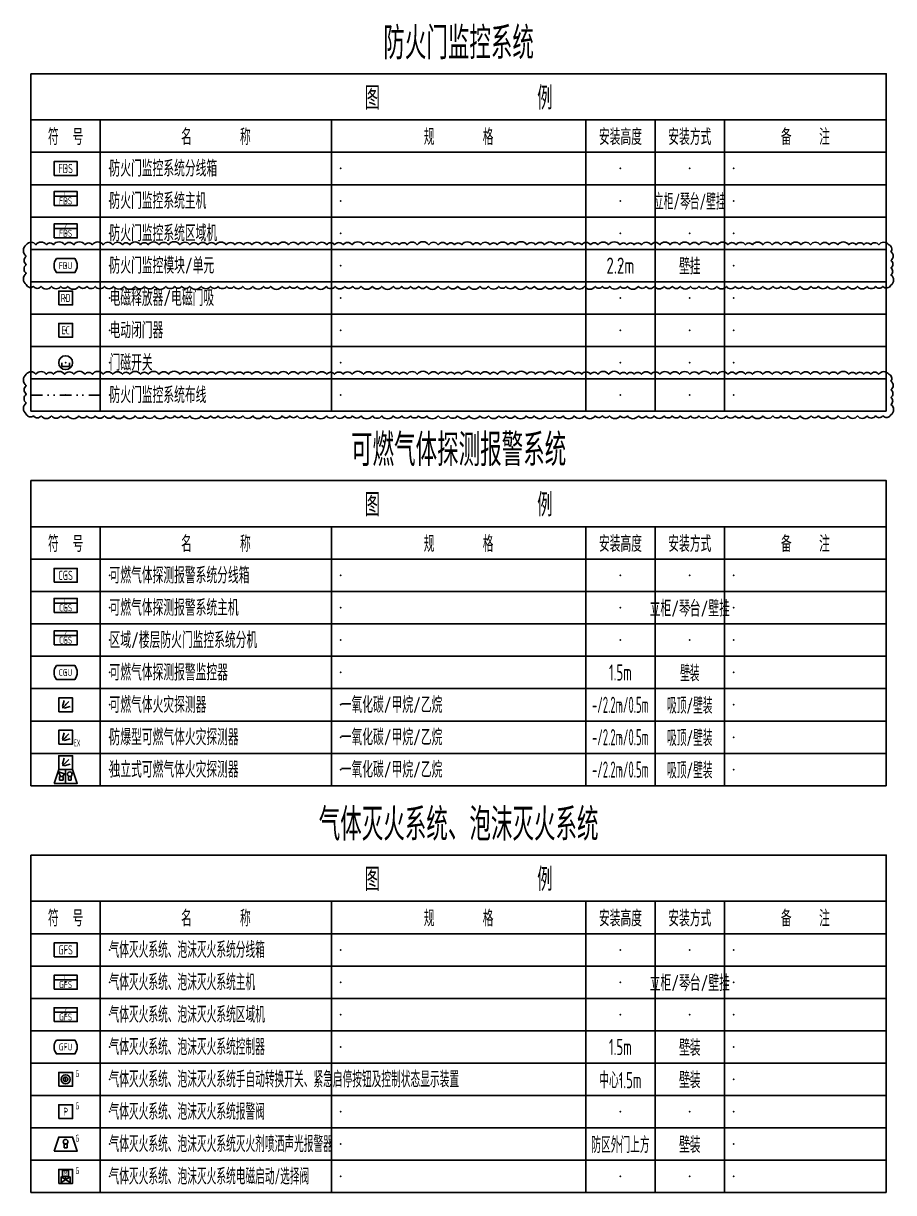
# Model space of a CAD drawing. Header units: millimetres. Extents: x -714894 to -525595, y 3400 to 234118.
# Drawn here: x -607259 to -588437, y 60900 to 86188 of the extents above; entities that cross this region are included whole.
import ezdxf
from ezdxf.enums import TextEntityAlignment as Align

# ---------------------------------------------------------------- set-up
doc = ezdxf.new("R2010")
doc.units = ezdxf.units.MM
doc.header["$LTSCALE"] = 500
doc.linetypes.add('DIVIDE', pattern=[1.25, 0.5, -0.25, 0, -0.25, 0, -0.25])
for name, color, linetype in [('E-EFPS-DEVC', 3, 'Continuous'), ('E-FAS-DEVC', 3, 'Continuous'), ('E-FDS-WIRE', 4, 'DIVIDE'), ('E-UNIV-DIAG', 2, 'Continuous'), ('E-UNIV-EL', 140, 'Continuous'), ('E-UNIV-NOTE', 6, 'Continuous')]:
    doc.layers.add(name, color=color, linetype=linetype)
doc.styles.add('TH-STYLE3', font='tssdeng.shx', dxfattribs={"width": 0.65, "bigfont": 'tssdchn.shx'})

# ---------------------------------------------------------------- blocks, each defined once
blk = doc.blocks.new('E-BKTS2')
for p, q in [((0, 0), (185, 0)), ((0, -7), (0, 0)), ((185, 0), (185, -7)), ((185, -7), (0, -7))]:
    blk.add_line(p, q)
at = {"linetype": 'Continuous'}
for p, q in [((15, 0), (15, -7)), ((65, 0), (65, -7)), ((120, 0), (120, -7)), ((135, 0), (135, -7)), ((150, 0), (150, -7))]:
    blk.add_line(p, q, dxfattribs=at)
for p in [(7.5, -3.5), (17, -3.5), (67, -3.5), (127.5, -3.5), (142.5, -3.5), (152, -3.5)]:
    blk.add_point(p, dxfattribs=at)
blk = doc.blocks.new('E-BKTS1')
blk.add_line((0, -10), (185, -10))
at = {"linetype": 'Continuous'}
for p, q in [((15, -10), (15, -17)), ((65, -10), (65, -17)), ((120, -10), (120, -17)), ((135, -10), (135, -17)), ((150, -10), (150, -17))]:
    blk.add_line(p, q, dxfattribs=at)
blk.add_lwpolyline([(0, 0), (185, 0), (185, -17), (0, -17)], close=True)
at = {"layer": 'E-UNIV-NOTE', "style": 'TH-STYLE3', "width": 0.7}
for s, height, p in [('图                例', 5, (92.5, -5)), ('安装高度', 3.5, (127.5, -13.5)), ('安装方式', 3.5, (142.5, -13.5))]:
    blk.add_text(s, height=height, dxfattribs=at).set_placement(p, align=Align.MIDDLE)
at = {"layer": 'E-UNIV-NOTE', "linetype": 'Continuous', "style": 'TH-STYLE3', "width": 0.7}
for s, p in [('符  号', (7.5, -13.5)), ('名       称', (40, -13.5)), ('规       格', (92.5, -13.5)), ('备    注', (167.5, -13.5))]:
    blk.add_text(s, height=3.5, dxfattribs=at).set_placement(p, align=Align.MIDDLE)
blk = doc.blocks.new('E-BFDS010')
blk.add_lwpolyline([(-2.5, -1.5), (-2.5, 1.5), (2.5, 1.5), (2.5, -1.5)], close=True)
at = {"layer": 'E-UNIV-EL', "style": 'TH-STYLE3', "width": 0.7}
blk.add_attdef('BOX', text='', height=2, dxfattribs=at).set_placement((0, 0), align=Align.MIDDLE)
blk = doc.blocks.new('E-BFDS020')
blk.add_lwpolyline([(-2.5, -1.5), (-2.5, 1.5), (2.5, 1.5), (2.5, -1.5)], close=True)
at = {"layer": 'E-UNIV-EL'}
blk.add_line((-2.5, 0.5), (2.5, 0.5), dxfattribs=at)
at = {"layer": 'E-UNIV-EL', "style": 'TH-STYLE3', "width": 0.7}
for height, p in [(1.5, (0, -0.5)), (1, (0, 1))]:
    blk.add_attdef('F', text='', height=height, dxfattribs=at).set_placement(p, align=Align.MIDDLE)
blk = doc.blocks.new('E-BFDS021')
blk.add_lwpolyline([(-2.5, -1.5), (-2.5, 1.5), (2.5, 1.5), (2.5, -1.5)], close=True)
at = {"layer": 'E-UNIV-EL'}
blk.add_line((-2.5, 0.5), (2.5, 0.5), dxfattribs=at)
at = {"layer": 'E-UNIV-EL', "style": 'TH-STYLE3', "width": 0.7}
for height, p in [(1.5, (0, -0.5)), (1, (0, 1))]:
    blk.add_attdef('F', text='', height=height, dxfattribs=at).set_placement(p, align=Align.MIDDLE)
blk = doc.blocks.new('E-BEFPS110')
blk.add_lwpolyline([(-2, 1.5), (2, 1.5, -0.333333), (2, -1.5), (-2, -1.5, -0.333333)], format="xyb", close=True)
at = {"layer": 'E-UNIV-EL', "style": 'TH-STYLE3', "width": 0.7}
blk.add_attdef('F', text='', height=1.5, dxfattribs=at).set_placement((0, 0), align=Align.MIDDLE)
blk = doc.blocks.new('E-BFDS210')
blk.add_lwpolyline([(-1.5, -1.5), (-1.5, 1.5), (1.5, 1.5), (1.5, -1.5)], close=True)
at = {"layer": 'E-UNIV-EL', "style": 'TH-STYLE3', "width": 0.7}
blk.add_attdef('F', text='', height=1.7, dxfattribs=at).set_placement((0, 0), align=Align.MIDDLE)
blk = doc.blocks.new('E-BFDS220')
blk.add_lwpolyline([(-1.5, -1.5), (-1.5, 1.5), (1.5, 1.5), (1.5, -1.5)], close=True)
at = {"layer": 'E-UNIV-EL', "style": 'TH-STYLE3', "width": 0.7}
blk.add_attdef('F', text='', height=1.7, dxfattribs=at).set_placement((0, 0), align=Align.MIDDLE)
blk = doc.blocks.new('E-BIAS100')
blk.add_circle((0, 0), 1.5)
at = {"layer": 'E-UNIV-EL'}
blk.add_lwpolyline([(-0.81, 0), (-0.81, -0.81), (0.81, -0.81), (0.81, 0)], dxfattribs=at)
blk = doc.blocks.new('E-BCGS110')
blk.add_lwpolyline([(-2, 1.5), (2, 1.5, -0.333333), (2, -1.5), (-2, -1.5, -0.333333)], format="xyb", close=True)
at = {"layer": 'E-UNIV-EL', "style": 'TH-STYLE3', "width": 0.7}
blk.add_attdef('F', text='', height=1.5, dxfattribs=at).set_placement((0, 0), align=Align.MIDDLE)
blk = doc.blocks.new('E-BCGS010')
blk.add_lwpolyline([(-2.5, -1.5), (-2.5, 1.5), (2.5, 1.5), (2.5, -1.5)], close=True)
at = {"layer": 'E-UNIV-EL', "style": 'TH-STYLE3', "width": 0.7}
blk.add_attdef('BOX', text='', height=2, dxfattribs=at).set_placement((0, 0), align=Align.MIDDLE)
blk = doc.blocks.new('E-BCGS020')
blk.add_lwpolyline([(-2.5, -1.5), (-2.5, 1.5), (2.5, 1.5), (2.5, -1.5)], close=True)
at = {"layer": 'E-UNIV-EL'}
blk.add_line((-2.5, 0.5), (2.5, 0.5), dxfattribs=at)
at = {"layer": 'E-UNIV-EL', "style": 'TH-STYLE3', "width": 0.7}
for height, p in [(1.5, (0, -0.5)), (1, (0, 1))]:
    blk.add_attdef('F', text='', height=height, dxfattribs=at).set_placement(p, align=Align.MIDDLE)
blk = doc.blocks.new('E-BCGS021')
blk.add_lwpolyline([(-2.5, -1.5), (-2.5, 1.5), (2.5, 1.5), (2.5, -1.5)], close=True)
at = {"layer": 'E-UNIV-EL'}
blk.add_line((-2.5, 0.5), (2.5, 0.5), dxfattribs=at)
at = {"layer": 'E-UNIV-EL', "style": 'TH-STYLE3', "width": 0.7}
for height, p in [(1.5, (0, -0.5)), (1, (0, 1))]:
    blk.add_attdef('F', text='', height=height, dxfattribs=at).set_placement(p, align=Align.MIDDLE)
blk = doc.blocks.new('E-BCGS210')
blk.add_lwpolyline([(-1.5, -1.5), (-1.5, 1.5), (1.5, 1.5), (1.5, -1.5)], close=True)
at = {"layer": 'E-UNIV-EL'}
for p, q in [((-0.71, -0.35), (-0.35, 0.97)), ((-0.71, -0.71), (0.71, 0.71)), ((-0.35, -0.71), (0.97, -0.35))]:
    blk.add_line(p, q, dxfattribs=at)
at = {"layer": 'E-UNIV-EL', "const_width": 0.25}
blk.add_lwpolyline([(-0.62, -0.44, 1), (-0.44, -0.62, 1)], format="xyb", close=True, dxfattribs=at)
blk = doc.blocks.new('E-BCGS210-2')
blk.add_lwpolyline([(-1.5, -1.5), (-1.5, 1.5), (1.5, 1.5), (1.5, -1.5)], close=True)
at = {"layer": 'E-UNIV-EL'}
for p, q in [((-0.71, -0.35), (-0.35, 0.97)), ((-0.71, -0.71), (0.71, 0.71)), ((-0.35, -0.71), (0.97, -0.35))]:
    blk.add_line(p, q, dxfattribs=at)
at = {"layer": 'E-UNIV-EL', "const_width": 0.25}
blk.add_lwpolyline([(-0.62, -0.44, 1), (-0.44, -0.62, 1)], format="xyb", close=True, dxfattribs=at)
at = {"layer": 'E-UNIV-EL', "style": 'TH-STYLE3', "width": 0.5}
blk.add_attdef('F', text='', height=1.5, dxfattribs=at).set_placement((2.5, -1.25), align=Align.MIDDLE)
blk = doc.blocks.new('E-BCGS215')
for points in [[(-1.5, 0), (-1.5, 3), (1.5, 3), (1.5, 0)], [(-2.5, -3), (-1.5, 0), (1.5, 0), (2.5, -3)]]:
    blk.add_lwpolyline(points, close=True)
at = {"layer": 'E-UNIV-EL'}
for p, q in [((-0.71, 1.15), (-0.35, 2.47)), ((-0.71, 0.79), (0.71, 2.21)), ((-0.35, 0.79), (0.97, 1.15)), ((0, 0), (0, -3)), ((-1.56, -0.5), (-0.24, -0.9)), ((-1.1, -1.5), (-1.56, -0.5)), ((-0.5, -1.5), (-1.3, -1.5)), ((-1.3, -1.5), (-1.3, -2.3)), ((-1.3, -2.3), (-0.5, -2.3)), ((-0.7, -1.5), (-0.24, -0.9)), ((-0.5, -1.5), (-0.5, -2.3)), ((0.6, -1.4), (0.6, -2.3)), ((1.2, -2.3), (0.6, -2.3)), ((1.2, -1.4), (1.2, -2.3))]:
    blk.add_line(p, q, dxfattribs=at)
at = {"layer": 'E-UNIV-EL', "const_width": 0.25}
blk.add_lwpolyline([(-0.62, 1.06, 1), (-0.44, 0.88, 1)], format="xyb", close=True, dxfattribs=at)
at = {"layer": 'E-UNIV-EL'}
blk.add_circle((0.9, -1), 0.5, dxfattribs=at)
blk = doc.blocks.new('E-BGFS110')
blk.add_lwpolyline([(-2, 1.5), (2, 1.5, -0.333333), (2, -1.5), (-2, -1.5, -0.333333)], format="xyb", close=True)
at = {"layer": 'E-UNIV-EL', "style": 'TH-STYLE3', "width": 0.7}
blk.add_attdef('F', text='', height=1.5, dxfattribs=at).set_placement((0, 0), align=Align.MIDDLE)
blk = doc.blocks.new('E-BGFS410')
blk.add_lwpolyline([(-1.5, -1.5), (-1.5, 1.5), (1.5, 1.5), (1.5, -1.5)], close=True)
at = {"layer": 'E-UNIV-EL'}
for p, q in [((-0.65, 1.3), (0.65, 1.3)), ((-0.65, 0), (-0.65, 1.3)), ((-0.65, 0), (0.65, 0)), ((0, 0), (0, -0.7)), ((0.65, 0), (0.65, 1.3))]:
    blk.add_line(p, q, dxfattribs=at)
blk.add_lwpolyline([(1, -1.28), (1, -0.12), (-1, -1.28), (-1, -0.12)], close=True, dxfattribs=at)
at = {"layer": 'E-UNIV-EL', "style": 'TH-STYLE3'}
for height, width, p in [(1, 0.7, (0, 0.65)), (1.5, 0.5, (2.5, 1.25))]:
    blk.add_attdef('F', text='', height=height, dxfattribs=dict(at, width=width)).set_placement(p, align=Align.MIDDLE)
blk = doc.blocks.new('E-BGFS220')
blk.add_lwpolyline([(-1.5, -1.5), (-1.5, 1.5), (1.5, 1.5), (1.5, -1.5)], close=True)
at = {"layer": 'E-UNIV-EL', "style": 'TH-STYLE3'}
for height, width, p in [(1.7, 0.7, (0, 0)), (1.5, 0.5, (2.5, 1.25))]:
    blk.add_attdef('F', text='', height=height, dxfattribs=dict(at, width=width)).set_placement(p, align=Align.MIDDLE)
blk = doc.blocks.new('E-BGFS210')
blk.add_lwpolyline([(-1.5, -1.5), (-1.5, 1.5), (1.5, 1.5), (1.5, -1.5)], close=True)
at = {"layer": 'E-UNIV-EL'}
blk.add_line((0, 0.625), (0, -0.625), dxfattribs=at)
for radius in [1, 0.5]:
    blk.add_circle((0, 0), radius, dxfattribs=at)
at = {"layer": 'E-UNIV-EL', "style": 'TH-STYLE3', "width": 0.5}
blk.add_attdef('F', text='', height=1.5, dxfattribs=at).set_placement((2.5, 1.25), align=Align.MIDDLE)
blk = doc.blocks.new('E-BGFS310')
blk.add_lwpolyline([(-2.5, -1.5), (-1.5, 1.5), (1.5, 1.5), (2.5, -1.5)], close=True)
at = {"layer": 'E-UNIV-EL'}
for p, q in [((-0.3, 0.1), (-0.3, -0.8)), ((0.3, 0.1), (0.3, -0.8)), ((0.3, -0.8), (-0.3, -0.8))]:
    blk.add_line(p, q, dxfattribs=at)
blk.add_circle((0, 0.5), 0.5, dxfattribs=at)
at = {"layer": 'E-UNIV-EL', "style": 'TH-STYLE3', "width": 0.5}
blk.add_attdef('F', text='', height=1.5, dxfattribs=at).set_placement((2.5, 1.25), align=Align.MIDDLE)
blk = doc.blocks.new('E-BGFS010')
blk.add_lwpolyline([(-2.5, -1.5), (-2.5, 1.5), (2.5, 1.5), (2.5, -1.5)], close=True)
at = {"layer": 'E-UNIV-EL', "style": 'TH-STYLE3', "width": 0.7}
blk.add_attdef('BOX', text='', height=2, dxfattribs=at).set_placement((0, 0), align=Align.MIDDLE)
blk = doc.blocks.new('E-BGFS020')
blk.add_lwpolyline([(-2.5, -1.5), (-2.5, 1.5), (2.5, 1.5), (2.5, -1.5)], close=True)
at = {"layer": 'E-UNIV-EL'}
blk.add_line((-2.5, 0.5), (2.5, 0.5), dxfattribs=at)
at = {"layer": 'E-UNIV-EL', "style": 'TH-STYLE3', "width": 0.7}
for height, p in [(1.5, (0, -0.5)), (1, (0, 1))]:
    blk.add_attdef('F', text='', height=height, dxfattribs=at).set_placement(p, align=Align.MIDDLE)
blk = doc.blocks.new('E-BGFS021')
blk.add_lwpolyline([(-2.5, -1.5), (-2.5, 1.5), (2.5, 1.5), (2.5, -1.5)], close=True)
at = {"layer": 'E-UNIV-EL'}
blk.add_line((-2.5, 0.5), (2.5, 0.5), dxfattribs=at)
at = {"layer": 'E-UNIV-EL', "style": 'TH-STYLE3', "width": 0.7}
for height, p in [(1.5, (0, -0.5)), (1, (0, 1))]:
    blk.add_attdef('F', text='', height=height, dxfattribs=at).set_placement(p, align=Align.MIDDLE)

msp = doc.modelspace()

# ---------------------------------------------------------------- linework, layer by layer
at = {"layer": 'E-FDS-WIRE'}
msp.add_line((-605595, 78150), (-607095, 78150), dxfattribs=at)
at = {"layer": 'E-UNIV-NOTE'}
for points in [[(-607195, 81400, -0.520567), (-606988, 81400, -0.520567), (-606762, 81400, -0.520567), (-606606, 81400, -0.520567), (-606365, 81400, -0.520567), (-606167, 81400, -0.520567), (-605925, 81400, -0.520567), (-605768, 81400, -0.520567), (-605535, 81400, -0.520567), (-605325, 81400, -0.520567), (-605118, 81400, -0.520567), (-604958, 81400, -0.520567), (-604726, 81400, -0.520567), (-604559, 81400, -0.520567), (-604324, 81400, -0.520567), (-604121, 81400, -0.520567), (-603872, 81400, -0.520567), (-603656, 81400, -0.520567), (-603475, 81400, -0.520567), (-603282, 81400, -0.520567), (-603098, 81400, -0.520567), (-602871, 81400, -0.520567), (-602683, 81400, -0.520567), (-602500, 81400, -0.520567), (-602315, 81400, -0.520567), (-602102, 81400, -0.520567), (-601904, 81400, -0.520567), (-601749, 81400, -0.520567), (-601523, 81400, -0.520567), (-601318, 81400, -0.520567), (-601128, 81400, -0.520567), (-600911, 81400, -0.520567), (-600697, 81400, -0.520567), (-600528, 81400, -0.520567), (-600345, 81400, -0.520567), (-600148, 81400, -0.520567), (-599903, 81400, -0.520567), (-599690, 81400, -0.520567), (-599502, 81400, -0.520567), (-599287, 81400, -0.520567), (-599128, 81400, -0.520567), (-598959, 81400, -0.520567), (-598740, 81400, -0.520567), (-598490, 81400, -0.520567), (-598286, 81400, -0.520567), (-598095, 81400, -0.520567), (-597934, 81400, -0.520567), (-597779, 81400, -0.520567), (-597536, 81400, -0.520567), (-597372, 81400, -0.520567), (-597167, 81400, -0.520567), (-597008, 81400, -0.520567), (-596777, 81400, -0.520567), (-596617, 81400, -0.520567), (-596368, 81400, -0.520567), (-596181, 81400, -0.520567), (-595984, 81400, -0.520567), (-595751, 81400, -0.520567), (-595581, 81400, -0.520567), (-595336, 81400, -0.520567), (-595183, 81400, -0.520567), (-594991, 81400, -0.520567), (-594831, 81400, -0.520567), (-594601, 81400, -0.520567), (-594357, 81400, -0.520567), (-594204, 81400, -0.520567), (-594049, 81400, -0.520567), (-593892, 81400, -0.520567), (-593682, 81400, -0.520567), (-593493, 81400, -0.520567), (-593272, 81400, -0.520567), (-593070, 81400, -0.520567), (-592841, 81400, -0.520567), (-592648, 81400, -0.520567), (-592400, 81400, -0.520567), (-592244, 81400, -0.520567), (-592021, 81400, -0.520567), (-591844, 81400, -0.520567), (-591641, 81400, -0.520567), (-591490, 81400, -0.520567), (-591267, 81400, -0.520567), (-591063, 81400, -0.520567), (-590868, 81400, -0.520567), (-590664, 81400, -0.520567), (-590440, 81400, -0.520567), (-590235, 81400, -0.520567), (-590026, 81400, -0.520567), (-589828, 81400, -0.520567), (-589644, 81400, -0.520567), (-589406, 81400, -0.520567), (-589248, 81400, -0.520567), (-589082, 81400, -0.520567), (-588931, 81400, -0.520567), (-588758, 81400, -0.520567), (-588543, 81400, -0.520567), (-588495, 81251, -0.520567), (-588495, 81063, -0.520567), (-588495, 80900, -0.520567), (-588495, 80748, -0.520567), (-588495, 80525, -0.520567), (-588671, 80500, -0.520567), (-588825, 80500, -0.520567), (-589011, 80500, -0.520567), (-589218, 80500, -0.520567), (-589425, 80500, -0.520567), (-589637, 80500, -0.520567), (-589865, 80500, -0.520567), (-590064, 80500, -0.520567), (-590223, 80500, -0.520567), (-590460, 80500, -0.520567), (-590705, 80500, -0.520567), (-590876, 80500, -0.520567), (-591047, 80500, -0.520567), (-591265, 80500, -0.520567), (-591497, 80500, -0.520567), (-591698, 80500, -0.520567), (-591864, 80500, -0.520567), (-592054, 80500, -0.520567), (-592260, 80500, -0.520567), (-592479, 80500, -0.520567), (-592647, 80500, -0.520567), (-592832, 80500, -0.520567), (-593050, 80500, -0.520567), (-593224, 80500, -0.520567), (-593400, 80500, -0.520567), (-593613, 80500, -0.520567), (-593792, 80500, -0.520567), (-593958, 80500, -0.520567), (-594192, 80500, -0.520567), (-594349, 80500, -0.520567), (-594579, 80500, -0.520567), (-594737, 80500, -0.520567), (-594890, 80500, -0.520567), (-595125, 80500, -0.520567), (-595344, 80500, -0.520567), (-595587, 80500, -0.520567), (-595763, 80500, -0.520567), (-595972, 80500, -0.520567), (-596208, 80500, -0.520567), (-596382, 80500, -0.520567), (-596628, 80500, -0.520567), (-596821, 80500, -0.520567), (-596977, 80500, -0.520567), (-597202, 80500, -0.520567), (-597386, 80500, -0.520567), (-597624, 80500, -0.520567), (-597866, 80500, -0.520567), (-598071, 80500, -0.520567), (-598290, 80500, -0.520567), (-598535, 80500, -0.520567), (-598711, 80500, -0.520567), (-598887, 80500, -0.520567), (-599075, 80500, -0.520567), (-599259, 80500, -0.520567), (-599506, 80500, -0.520567), (-599711, 80500, -0.520567), (-599955, 80500, -0.520567), (-600137, 80500, -0.520567), (-600309, 80500, -0.520567), (-600517, 80500, -0.520567), (-600704, 80500, -0.520567), (-600949, 80500, -0.520567), (-601130, 80500, -0.520567), (-601337, 80500, -0.520567), (-601496, 80500, -0.520567), (-601662, 80500, -0.520567), (-601911, 80500, -0.520567), (-602066, 80500, -0.520567), (-602295, 80500, -0.520567), (-602515, 80500, -0.520567), (-602704, 80500, -0.520567), (-602861, 80500, -0.520567), (-603047, 80500, -0.520567), (-603210, 80500, -0.520567), (-603410, 80500, -0.520567), (-603660, 80500, -0.520567), (-603835, 80500, -0.520567), (-603987, 80500, -0.520567), (-604175, 80500, -0.520567), (-604422, 80500, -0.520567), (-604636, 80500, -0.520567), (-604841, 80500, -0.520567), (-605081, 80500, -0.520567), (-605307, 80500, -0.520567), (-605505, 80500, -0.520567), (-605703, 80500, -0.520567), (-605885, 80500, -0.520567), (-606056, 80500, -0.520567), (-606298, 80500, -0.520567), (-606451, 80500, -0.520567), (-606651, 80500, -0.520567), (-606876, 80500, -0.520567), (-607043, 80500, -0.520567), (-607195, 80538, -0.520567), (-607195, 80780, -0.520567), (-607195, 80969, -0.520567), (-607195, 81154, -0.520567)], [(-607195, 78600, -0.520567), (-606988, 78600, -0.520567), (-606762, 78600, -0.520567), (-606606, 78600, -0.520567), (-606365, 78600, -0.520567), (-606167, 78600, -0.520567), (-605925, 78600, -0.520567), (-605768, 78600, -0.520567), (-605535, 78600, -0.520567), (-605325, 78600, -0.520567), (-605118, 78600, -0.520567), (-604958, 78600, -0.520567), (-604726, 78600, -0.520567), (-604559, 78600, -0.520567), (-604324, 78600, -0.520567), (-604121, 78600, -0.520567), (-603872, 78600, -0.520567), (-603656, 78600, -0.520567), (-603475, 78600, -0.520567), (-603282, 78600, -0.520567), (-603098, 78600, -0.520567), (-602871, 78600, -0.520567), (-602683, 78600, -0.520567), (-602500, 78600, -0.520567), (-602315, 78600, -0.520567), (-602102, 78600, -0.520567), (-601904, 78600, -0.520567), (-601749, 78600, -0.520567), (-601523, 78600, -0.520567), (-601318, 78600, -0.520567), (-601128, 78600, -0.520567), (-600911, 78600, -0.520567), (-600697, 78600, -0.520567), (-600528, 78600, -0.520567), (-600345, 78600, -0.520567), (-600148, 78600, -0.520567), (-599903, 78600, -0.520567), (-599690, 78600, -0.520567), (-599502, 78600, -0.520567), (-599287, 78600, -0.520567), (-599128, 78600, -0.520567), (-598959, 78600, -0.520567), (-598740, 78600, -0.520567), (-598490, 78600, -0.520567), (-598286, 78600, -0.520567), (-598095, 78600, -0.520567), (-597934, 78600, -0.520567), (-597779, 78600, -0.520567), (-597536, 78600, -0.520567), (-597372, 78600, -0.520567), (-597167, 78600, -0.520567), (-597008, 78600, -0.520567), (-596777, 78600, -0.520567), (-596617, 78600, -0.520567), (-596368, 78600, -0.520567), (-596181, 78600, -0.520567), (-595984, 78600, -0.520567), (-595751, 78600, -0.520567), (-595581, 78600, -0.520567), (-595336, 78600, -0.520567), (-595183, 78600, -0.520567), (-594991, 78600, -0.520567), (-594831, 78600, -0.520567), (-594601, 78600, -0.520567), (-594357, 78600, -0.520567), (-594204, 78600, -0.520567), (-594049, 78600, -0.520567), (-593892, 78600, -0.520567), (-593682, 78600, -0.520567), (-593493, 78600, -0.520567), (-593272, 78600, -0.520567), (-593070, 78600, -0.520567), (-592841, 78600, -0.520567), (-592648, 78600, -0.520567), (-592400, 78600, -0.520567), (-592244, 78600, -0.520567), (-592021, 78600, -0.520567), (-591844, 78600, -0.520567), (-591641, 78600, -0.520567), (-591490, 78600, -0.520567), (-591267, 78600, -0.520567), (-591063, 78600, -0.520567), (-590868, 78600, -0.520567), (-590664, 78600, -0.520567), (-590440, 78600, -0.520567), (-590235, 78600, -0.520567), (-590026, 78600, -0.520567), (-589828, 78600, -0.520567), (-589644, 78600, -0.520567), (-589406, 78600, -0.520567), (-589248, 78600, -0.520567), (-589082, 78600, -0.520567), (-588931, 78600, -0.520567), (-588758, 78600, -0.520567), (-588543, 78600, -0.520567), (-588495, 78451, -0.520567), (-588495, 78263, -0.520567), (-588495, 78100, -0.520567), (-588495, 77948, -0.520567), (-588495, 77725, -0.520567), (-588671, 77700, -0.520567), (-588825, 77700, -0.520567), (-589011, 77700, -0.520567), (-589218, 77700, -0.520567), (-589425, 77700, -0.520567), (-589637, 77700, -0.520567), (-589865, 77700, -0.520567), (-590064, 77700, -0.520567), (-590223, 77700, -0.520567), (-590460, 77700, -0.520567), (-590705, 77700, -0.520567), (-590876, 77700, -0.520567), (-591047, 77700, -0.520567), (-591265, 77700, -0.520567), (-591497, 77700, -0.520567), (-591698, 77700, -0.520567), (-591864, 77700, -0.520567), (-592054, 77700, -0.520567), (-592260, 77700, -0.520567), (-592479, 77700, -0.520567), (-592647, 77700, -0.520567), (-592832, 77700, -0.520567), (-593050, 77700, -0.520567), (-593224, 77700, -0.520567), (-593400, 77700, -0.520567), (-593613, 77700, -0.520567), (-593792, 77700, -0.520567), (-593958, 77700, -0.520567), (-594192, 77700, -0.520567), (-594349, 77700, -0.520567), (-594579, 77700, -0.520567), (-594737, 77700, -0.520567), (-594890, 77700, -0.520567), (-595125, 77700, -0.520567), (-595344, 77700, -0.520567), (-595587, 77700, -0.520567), (-595763, 77700, -0.520567), (-595972, 77700, -0.520567), (-596208, 77700, -0.520567), (-596382, 77700, -0.520567), (-596628, 77700, -0.520567), (-596821, 77700, -0.520567), (-596977, 77700, -0.520567), (-597202, 77700, -0.520567), (-597386, 77700, -0.520567), (-597624, 77700, -0.520567), (-597866, 77700, -0.520567), (-598071, 77700, -0.520567), (-598290, 77700, -0.520567), (-598535, 77700, -0.520567), (-598711, 77700, -0.520567), (-598887, 77700, -0.520567), (-599075, 77700, -0.520567), (-599259, 77700, -0.520567), (-599506, 77700, -0.520567), (-599711, 77700, -0.520567), (-599955, 77700, -0.520567), (-600137, 77700, -0.520567), (-600309, 77700, -0.520567), (-600517, 77700, -0.520567), (-600704, 77700, -0.520567), (-600949, 77700, -0.520567), (-601130, 77700, -0.520567), (-601337, 77700, -0.520567), (-601496, 77700, -0.520567), (-601662, 77700, -0.520567), (-601911, 77700, -0.520567), (-602066, 77700, -0.520567), (-602295, 77700, -0.520567), (-602515, 77700, -0.520567), (-602704, 77700, -0.520567), (-602861, 77700, -0.520567), (-603047, 77700, -0.520567), (-603210, 77700, -0.520567), (-603410, 77700, -0.520567), (-603660, 77700, -0.520567), (-603835, 77700, -0.520567), (-603987, 77700, -0.520567), (-604175, 77700, -0.520567), (-604422, 77700, -0.520567), (-604636, 77700, -0.520567), (-604841, 77700, -0.520567), (-605081, 77700, -0.520567), (-605307, 77700, -0.520567), (-605505, 77700, -0.520567), (-605703, 77700, -0.520567), (-605885, 77700, -0.520567), (-606056, 77700, -0.520567), (-606298, 77700, -0.520567), (-606451, 77700, -0.520567), (-606651, 77700, -0.520567), (-606876, 77700, -0.520567), (-607043, 77700, -0.520567), (-607195, 77738, -0.520567), (-607195, 77980, -0.520567), (-607195, 78169, -0.520567), (-607195, 78354, -0.520567)]]:
    msp.add_lwpolyline(points, format="xyb", close=True, dxfattribs=at)

# ---------------------------------------------------------------- block references
at = {"layer": 'E-EFPS-DEVC', "xscale": 100, "yscale": 100, "zscale": 100}
for name, p, values in [('E-BFDS010', (-606345, 83050), {'BOX': 'FDS'}), ('E-BEFPS110', (-606345, 80950), {'F': 'FDU'}), ('E-BFDS210', (-606345, 80250), {'F': 'RD'}), ('E-BFDS220', (-606345, 79550), {'F': 'EC'})]:
    msp.add_blockref(name, p, dxfattribs=at).add_auto_attribs(values)
at = {"layer": 'E-EFPS-DEVC'}
ref = msp.add_blockref('E-BFDS020', (-606345, 82400), dxfattribs=dict(at, xscale=100, yscale=100, zscale=100))
ref.add_attrib('F', 'C', dxfattribs={"layer": 'E-UNIV-EL', "height": 100, "style": 'TH-STYLE3', "width": 0.7}).set_placement((-606345, 82500), align=Align.MIDDLE)
ref.add_attrib('F', 'FDS', dxfattribs={"layer": 'E-UNIV-EL', "height": 150, "style": 'TH-STYLE3', "width": 0.7}).set_placement((-606345, 82350), align=Align.MIDDLE)
ref = msp.add_blockref('E-BFDS021', (-606345, 81700), dxfattribs=dict(at, xscale=100, yscale=100, zscale=100))
ref.add_attrib('F', 'FDS', dxfattribs={"layer": 'E-UNIV-EL', "height": 150, "style": 'TH-STYLE3', "width": 0.7}).set_placement((-606345, 81650), align=Align.MIDDLE)
ref.add_attrib('F', 'Z', dxfattribs={"layer": 'E-UNIV-EL', "height": 100, "style": 'TH-STYLE3', "width": 0.7}).set_placement((-606345, 81800), align=Align.MIDDLE)
at = {"layer": 'E-EFPS-DEVC', "xscale": 100, "yscale": 100, "zscale": 100}
msp.add_blockref('E-BIAS100', (-606345, 78850), dxfattribs=at)
at = {"layer": 'E-FAS-DEVC', "xscale": 100, "yscale": 100, "zscale": 100}
for name, p, values in [('E-BCGS010', (-606345, 74250), {'BOX': 'CGS'}), ('E-BCGS110', (-606345, 72150), {'F': 'CGU'}), ('E-BCGS210-2', (-606345, 70750), {'F': 'EX'}), ('E-BGFS010', (-606345, 66150), {'BOX': 'GFS'}), ('E-BGFS110', (-606345, 64050), {'F': 'GFU'}), ('E-BGFS210', (-606345, 63350), {'F': 'G'}), ('E-BGFS310', (-606345, 61950), {'F': 'G'})]:
    msp.add_blockref(name, p, dxfattribs=at).add_auto_attribs(values)
at = {"layer": 'E-FAS-DEVC'}
ref = msp.add_blockref('E-BCGS020', (-606345, 73600), dxfattribs=dict(at, xscale=100, yscale=100, zscale=100))
ref.add_attrib('F', 'CGS', dxfattribs={"layer": 'E-UNIV-EL', "height": 150, "style": 'TH-STYLE3', "width": 0.7}).set_placement((-606345, 73550), align=Align.MIDDLE)
ref.add_attrib('F', 'C', dxfattribs={"layer": 'E-UNIV-EL', "height": 100, "style": 'TH-STYLE3', "width": 0.7}).set_placement((-606345, 73700), align=Align.MIDDLE)
ref = msp.add_blockref('E-BCGS021', (-606345, 72900), dxfattribs=dict(at, xscale=100, yscale=100, zscale=100))
ref.add_attrib('F', 'Z', dxfattribs={"layer": 'E-UNIV-EL', "height": 100, "style": 'TH-STYLE3', "width": 0.7}).set_placement((-606345, 73000), align=Align.MIDDLE)
ref.add_attrib('F', 'CGS', dxfattribs={"layer": 'E-UNIV-EL', "height": 150, "style": 'TH-STYLE3', "width": 0.7}).set_placement((-606345, 72850), align=Align.MIDDLE)
at = {"layer": 'E-FAS-DEVC', "xscale": 100, "yscale": 100, "zscale": 100}
for name, p in [('E-BCGS210', (-606345, 71450)), ('E-BCGS215', (-606345, 70050))]:
    msp.add_blockref(name, p, dxfattribs=at)
at = {"layer": 'E-FAS-DEVC'}
ref = msp.add_blockref('E-BGFS020', (-606345, 65450), dxfattribs=dict(at, xscale=100, yscale=100, zscale=100))
ref.add_attrib('F', 'GFS', dxfattribs={"layer": 'E-UNIV-EL', "height": 150, "style": 'TH-STYLE3', "width": 0.7}).set_placement((-606345, 65400), align=Align.MIDDLE)
ref.add_attrib('F', 'C', dxfattribs={"layer": 'E-UNIV-EL', "height": 100, "style": 'TH-STYLE3', "width": 0.7}).set_placement((-606345, 65550), align=Align.MIDDLE)
ref = msp.add_blockref('E-BGFS021', (-606345, 64750), dxfattribs=dict(at, xscale=100, yscale=100, zscale=100))
ref.add_attrib('F', 'Z', dxfattribs={"layer": 'E-UNIV-EL', "height": 100, "style": 'TH-STYLE3', "width": 0.7}).set_placement((-606345, 64850), align=Align.MIDDLE)
ref.add_attrib('F', 'GFS', dxfattribs={"layer": 'E-UNIV-EL', "height": 150, "style": 'TH-STYLE3', "width": 0.7}).set_placement((-606345, 64700), align=Align.MIDDLE)
ref = msp.add_blockref('E-BGFS220', (-606345, 62650), dxfattribs=dict(at, xscale=100, yscale=100, zscale=100))
ref.add_attrib('F', 'G', dxfattribs={"layer": 'E-UNIV-EL', "height": 150, "style": 'TH-STYLE3', "width": 0.5}).set_placement((-606095, 62775), align=Align.MIDDLE)
ref.add_attrib('F', 'P', dxfattribs={"layer": 'E-UNIV-EL', "height": 170, "style": 'TH-STYLE3', "width": 0.7}).set_placement((-606345, 62650), align=Align.MIDDLE)
ref = msp.add_blockref('E-BGFS410', (-606345, 61250), dxfattribs=dict(at, xscale=100, yscale=100, zscale=100))
ref.add_attrib('F', 'M', dxfattribs={"layer": 'E-UNIV-EL', "height": 100, "style": 'TH-STYLE3', "width": 0.7}).set_placement((-606345, 61315), align=Align.MIDDLE)
ref.add_attrib('F', 'G', dxfattribs={"layer": 'E-UNIV-EL', "height": 150, "style": 'TH-STYLE3', "width": 0.5}).set_placement((-606095, 61375), align=Align.MIDDLE)
at = {"layer": 'E-UNIV-DIAG', "xscale": 100, "yscale": 100, "zscale": 100}
for name, p in [('E-BKTS1', (-607095, 85100)), ('E-BKTS2', (-607095, 83400)), ('E-BKTS2', (-607095, 82700)), ('E-BKTS2', (-607095, 82000)), ('E-BKTS2', (-607095, 81300)), ('E-BKTS2', (-607095, 80600)), ('E-BKTS2', (-607095, 79900)), ('E-BKTS2', (-607095, 79200)), ('E-BKTS2', (-607095, 78500)), ('E-BKTS1', (-607095, 76300)), ('E-BKTS2', (-607095, 74600)), ('E-BKTS2', (-607095, 73900)), ('E-BKTS2', (-607095, 73200)), ('E-BKTS2', (-607095, 72500)), ('E-BKTS2', (-607095, 71800)), ('E-BKTS2', (-607095, 71100)), ('E-BKTS2', (-607095, 70400)), ('E-BKTS1', (-607095, 68200)), ('E-BKTS2', (-607095, 66500)), ('E-BKTS2', (-607095, 65800)), ('E-BKTS2', (-607095, 65100)), ('E-BKTS2', (-607095, 64400)), ('E-BKTS2', (-607095, 63700)), ('E-BKTS2', (-607095, 63000)), ('E-BKTS2', (-607095, 62300)), ('E-BKTS2', (-607095, 61600))]:
    msp.add_blockref(name, p, dxfattribs=at)

# ---------------------------------------------------------------- texts
at = {"layer": 'E-UNIV-NOTE', "style": 'TH-STYLE3'}
for s, height, width, p in [('防火门监控系统', 700, 0.7, (-597845, 85800)), ('立柜/琴台/壁挂', 350, 0.6, (-592845, 82350)), ('2.2m', 350, 0.7, (-594345, 80950)), ('壁挂', 350, 0.7, (-592845, 80950)), ('可燃气体探测报警系统', 700, 0.7, (-597845, 77000)), ('立柜/琴台/壁挂', 350, 0.7, (-592845, 73550)), ('气体灭火系统、泡沫灭火系统', 700, 0.7, (-597845, 68900)), ('立柜/琴台/壁挂', 350, 0.7, (-592845, 65450)), ('壁装', 350, 0.7, (-592845, 64050)), ('壁装', 350, 0.7, (-592845, 63350)), ('壁装', 350, 0.7, (-592845, 61950))]:
    msp.add_text(s, height=height, dxfattribs=dict(at, width=width)).set_placement(p, align=Align.MIDDLE)
for s, width, p in [('防火门监控系统分线箱', 0.7, (-605395, 83050)), ('防火门监控系统主机', 0.7, (-605395, 82350)), ('防火门监控系统区域机', 0.7, (-605395, 81650)), ('防火门监控模块/单元', 0.7, (-605395, 80950)), ('电磁释放器/电磁门吸', 0.7, (-605395, 80250)), ('电动闭门器', 0.7, (-605395, 79550)), ('门磁开关', 0.7, (-605395, 78850)), ('防火门监控系统布线', 0.7, (-605395, 78150)), ('可燃气体探测报警系统分线箱', 0.7, (-605395, 74250)), ('可燃气体探测报警系统主机', 0.7, (-605395, 73550)), ('区域/楼层防火门监控系统分机', 0.7, (-605395, 72850)), ('可燃气体探测报警监控器', 0.7, (-605395, 72150)), ('可燃气体火灾探测器', 0.7, (-605395, 71450)), ('防爆型可燃气体火灾探测器', 0.7, (-605395, 70750)), ('独立式可燃气体火灾探测器', 0.7, (-605395, 70050)), ('气体灭火系统、泡沫灭火系统分线箱', 0.5, (-605395, 66150)), ('气体灭火系统、泡沫灭火系统主机', 0.5, (-605395, 65450)), ('气体灭火系统、泡沫灭火系统区域机', 0.5, (-605395, 64750)), ('气体灭火系统、泡沫灭火系统控制器', 0.5, (-605395, 64050)), ('气体灭火系统、泡沫灭火系统手自动转换开关、紧急启停按钮及控制状态显示装置', 0.5, (-605395, 63350)), ('气体灭火系统、泡沫灭火系统报警阀', 0.5, (-605395, 62650)), ('气体灭火系统、泡沫灭火系统灭火剂喷洒声光报警器', 0.5, (-605395, 61950)), ('气体灭火系统、泡沫灭火系统电磁启动/选择阀', 0.5, (-605395, 61250))]:
    msp.add_text(s, height=350, dxfattribs=dict(at, width=width)).set_placement(p, align=Align.MIDDLE_LEFT)
at = {"layer": 'E-UNIV-NOTE', "linetype": 'Continuous', "style": 'TH-STYLE3'}
for s, width, p in [('壁装', 0.6, (-592845, 72150)), ('1.5m', 0.6, (-594345, 72150)), ('-/2.2m/0.5m', 0.5, (-594345, 71450)), ('吸顶/壁装', 0.6, (-592845, 71450)), ('-/2.2m/0.5m', 0.5, (-594345, 70750)), ('吸顶/壁装', 0.6, (-592845, 70750)), ('-/2.2m/0.5m', 0.5, (-594345, 70050)), ('吸顶/壁装', 0.6, (-592845, 70050)), ('1.5m', 0.6, (-594345, 64050)), ('中心1.5m', 0.6, (-594345, 63350)), ('防区外门上方', 0.6, (-594345, 61950))]:
    msp.add_text(s, height=350, dxfattribs=dict(at, width=width)).set_placement(p, align=Align.MIDDLE)
at = {"layer": 'E-UNIV-NOTE', "linetype": 'Continuous', "style": 'TH-STYLE3', "width": 0.7}
for p in [(-600395, 71450), (-600395, 70750), (-600395, 70050)]:
    msp.add_text('一氧化碳/甲烷/乙烷', height=350, dxfattribs=at).set_placement(p, align=Align.MIDDLE_LEFT)

doc.saveas('drawing.dxf')
